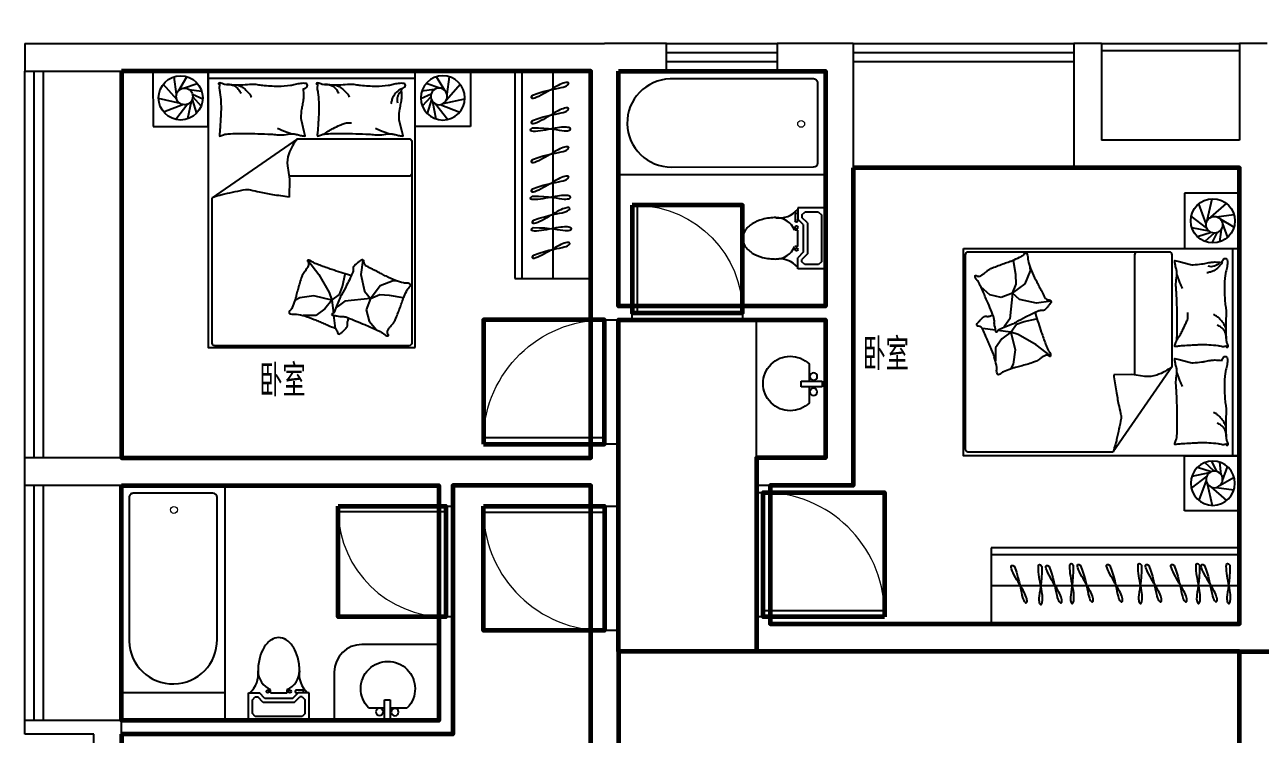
# Model space of a CAD drawing. Extents: x -355331 to -318731, y -592200 to -560200.
# Drawn here: x -355331 to -346381, y -574200 to -569064 of the extents above; entities that cross this region are included whole.
import ezdxf

# ---------------------------------------------------------------- set-up
doc = ezdxf.new("R2010")
doc.units = 0
doc.header["$LTSCALE"] = 1000
doc.header["$MEASUREMENT"] = 0
doc.layers.get('0').update_dxf_attribs({"linetype": 'CONTINUOUS'})
for name, color, linetype in [('BATH', 6, 'CONTINUOUS'), ('JIAJU', 252, 'CONTINUOUS'), ('WALL', 2, 'CONTINUOUS'), ('WINDOW', 3, 'CONTINUOUS'), ('文字', 7, 'CONTINUOUS')]:
    doc.layers.add(name, color=color, linetype=linetype)
for name, color, linetype, lineweight in [('GT_卧室', 1, 'CONTINUOUS', 60), ('GT_卫生间', 5, 'CONTINUOUS', 60), ('GT_客厅', 2, 'CONTINUOUS', 60), ('GT_过道', 30, 'CONTINUOUS', 60), ('GT_门', 245, 'CONTINUOUS', 60), ('GT_餐厅', 3, 'CONTINUOUS', 60)]:
    doc.layers.add(name, color=color, linetype=linetype, lineweight=lineweight)
doc.styles.add('_TCH_WINDOW', font='SIMPLEX', dxfattribs={"height": 3.5, "bigfont": 'GBCBIG'})
doc.styles.add('DIM_FONT', font='ROMAND.shx', dxfattribs={"width": 0.7})
doc.styles.add('HZ0', font='AcadEref.ttf', dxfattribs={"width": 0.7, "bigfont": 'ST.SHX'})
doc.styles.get("Standard").update_dxf_attribs({"font": 'GBENOR', "bigfont": 'GBCBIG'})

# ---------------------------------------------------------------- blocks, each defined once
blk = doc.blocks.new('_E6OBL')
at = {"color": 0, "linetype": 'ByBlock'}
for p, q in [((0, 506), (230, 506)), ((0, 0), (0, 506)), ((34, 448), (58, 471)), ((34, 58), (34, 448)), ((58, 471), (172, 471)), ((150, 382), (196, 428)), ((172, 471), (196, 448)), ((184, 368), (230, 414)), ((196, 448), (196, 428)), ((230, 506), (230, 414)), ((150, 124), (150, 382)), ((184, 138), (184, 368)), ((230, 322), (256, 322)), ((230, 322), (230, 184)), ((150, 124), (196, 78)), ((184, 138), (230, 92)), ((230, 184), (256, 184)), ((230, 104), (230, 92)), ((253, 46), (253, 104)), ((0, 0), (230, 0)), ((58, 34), (34, 58)), ((58, 34), (172, 34)), ((196, 58), (172, 34)), ((196, 58), (196, 78)), ((230, 0), (230, 92)), ((230, 46), (253, 46))]:
    blk.add_line(p, q, dxfattribs=at)
blk.add_lwpolyline([(414, 80, 0.063415), (524, 95, 0.076468), (609, 131, 0.107136), (672, 192, 0.147373), (690, 253, 0.147373), (672, 314, 0.107136), (609, 375, 0.076468), (524, 411, 0.063415), (414, 425, 0.063415)], format="xyb", dxfattribs=at)
for centre in [(242, 345), (242, 161)]:
    blk.add_circle(centre, 11.5, dxfattribs=at)
for centre, radius, start, end in [((386, 630), 207, 221.089, 277.7989), ((414, 253), 172, 90, 156.4218), ((242, 104), 11.5, 0, 180), ((414, 253), 172, 203.5782, 270), ((386, -124), 207, 82.2011, 138.911)]:
    blk.add_arc(centre, radius, start, end, dxfattribs=at)
at = {"style": 'HZ0', "width": 0.75, "flags": 9}
for tag in ['XSIZE', 'YSIZE']:
    blk.add_attdef(tag, (0, 0), '', height=0.5, dxfattribs=at)
blk = doc.blocks.new('1243')
for p, q in [((0, 91.6), (-123.3, 91.6)), ((40.6, 150), (0, 150)), ((0, 150), (0, 0)), ((40.6, 0), (40.6, 150)), ((156.3, 91.6), (40.6, 91.6)), ((0, 0), (40.6, 0))]:
    blk.add_line(p, q)
for centre in [(-34.3, 61), (77.5, 62.3)]:
    blk.add_circle(centre, 26.7)
blk.add_arc((16.5, 230.2), 196.9, 315.25267, 584.74733)
blk = doc.blocks.new('M_C54TQD')
for p, q in [((0, -52.4), (1500, -52.4)), ((25.8, -508.5), (25.8, -1967.8)), ((853.5, -488.5), (45.8, -488.5)), ((853.5, -488.5), (1471.6, -915.9)), ((45.8, -761.1), (915.3, -761.1)), ((1471.6, -1967.8), (1471.6, -915.9)), ((381, -1368.3), (394.8, -1471.4)), ((777.6, -1368.4), (698.4, -1472.4)), ((160.8, -1514.4), (136.8, -1517.8)), ((255.4, -1552.2), (160.8, -1514.4)), ((394.8, -1471.4), (369, -1593.5)), ((528.4, -1559.3), (508.6, -1470.4)), ((698.4, -1472.4), (623.3, -1602.7)), ((324.3, -1645), (255.4, -1552.2)), ((369, -1593.5), (324.3, -1645)), ((548.2, -1616.6), (528.4, -1559.3)), ((623.3, -1602.7), (605.5, -1658)), ((90.3, -1638.1), (87, -1644.6)), ((188.4, -1621), (90.3, -1638.1)), ((257.2, -1617.5), (188.4, -1621)), ((324.3, -1645), (257.2, -1617.5)), ((324.3, -1645), (510, -1663.9)), ((324.3, -1645), (355.2, -1727.5)), ((510, -1663.9), (559.9, -1700)), ((605.5, -1658), (548.2, -1616.6)), ((559.9, -1700), (572, -1708.6)), ((605.5, -1658), (593.7, -1752.2)), ((605.5, -1658), (734, -1626.4)), ((605.5, -1658), (654.9, -1721.3)), ((734, -1626.4), (836.8, -1640.3)), ((836.8, -1640.3), (872.8, -1660.3)), ((355.2, -1727.5), (334.6, -1810)), ((591.9, -1766.9), (580, -1861.5)), ((654.9, -1721.3), (720.1, -1768.7)), ((720.1, -1768.7), (813, -1768.7)), ((334.6, -1810), (281, -1872.6)), ((45.8, -1987.8), (1451.6, -1987.8))]:
    blk.add_line(p, q)
blk.add_lwpolyline([(0, -2000), (0, 0), (1500, 0), (1500, -2000)], close=True)
for points in [[(101, -126.8, -0.263368), (73, -108, -0.494818), (82.2, -89.3, -0.049225), (99.9, -87.5, -0.036831), (123.5, -89.3, -0.031893), (161.5, -97.4, 0.035782), (195.4, -104.4, 0.032941), (285.1, -110.3, 0.026564), (396.3, -104.4, 0.017905), (433.8, -99, -0.033397), (454, -96.8, -0.03204), (491.1, -97.5, 0.018442), (555.4, -100.5, 0.010837), (620.2, -99.8, 0.014624), (668.1, -96.8, 0.111249), (690.6, -89.5, -0.153708), (707.5, -85.5, -0.076444), (715, -87.2, -0.215512), (716.9, -89.3, -0.585858), (714.3, -92.3, 0.363489), (709.4, -94.9, 0.191716), (709.4, -106.4, -0.129675), (711.3, -123, -0.01735), (708.3, -139.8, 0.019326), (705.7, -154.9, 0.018818), (699, -223.3, 0.021828), (698.1, -282.6, 0.006204), (699.5, -316.4, 0.001963), (705.7, -423.3, 0.028341), (709.9, -459.4, -0.117014), (709.4, -468.3, -0.36606), (708, -469.3, -0.03973), (694.4, -466.5, -0.048309), (680.6, -461, 0.062981), (670, -457.1, 0.04058), (646.6, -453.7, 0.014345), (579.8, -451.4, 0.005484), (454.4, -452.2, 0.007153), (358.2, -455.2, 0.008762), (315.7, -457.9, -0.008153), (270, -460.8, -0.06251), (212.9, -456.4, 0.078669), (167.3, -454.4, 0.047825), (144.9, -459.1, -0.034494), (114.1, -466.5, -0.023571), (88.8, -469.5, -0.510228), (87.8, -468.3), (95.3, -438.3), (116, -355.7, 0.073041), (118, -336.2, 0.023305), (112.2, -275, 0.018299), (108.2, -252.2, -0.01097), (100.8, -214.2, -0.042281), (97.9, -179.9, -0.027201), (100.8, -126.5)], [(810.2, -126.8, -0.263368), (782.3, -108, -0.494818), (791.4, -89.3, -0.049225), (809.1, -87.5, -0.036831), (832.8, -89.3, -0.031893), (870.7, -97.4, 0.035782), (904.6, -104.4, 0.032941), (994.3, -110.3, 0.026564), (1105.5, -104.4, 0.017905), (1143, -99, -0.033397), (1163.3, -96.8, -0.03204), (1200.3, -97.5, 0.018442), (1264.7, -100.5, 0.010837), (1329.4, -99.8, 0.014624), (1377.3, -96.8, 0.111249), (1399.9, -89.5, -0.153708), (1416.8, -85.5, -0.076444), (1424.2, -87.2, -0.215512), (1426.2, -89.3, -0.585858), (1423.5, -92.3, 0.363489), (1418.6, -94.9, 0.191716), (1418.6, -106.4, -0.129675), (1420.5, -123, -0.01735), (1417.5, -139.8, 0.019326), (1414.9, -154.9, 0.018818), (1408.3, -223.3, 0.021828), (1407.4, -282.6, 0.006204), (1408.8, -316.4, 0.001963), (1414.9, -423.3, 0.028341), (1419.2, -459.4, -0.117014), (1418.6, -468.3, -0.36606), (1417.2, -469.3, -0.03973), (1403.6, -466.5, -0.048309), (1389.9, -461, 0.062981), (1379.2, -457.1, 0.04058), (1355.8, -453.7, 0.014345), (1289.1, -451.4, 0.005484), (1163.6, -452.2, 0.007153), (1067.5, -455.2, 0.008762), (1024.9, -457.9, -0.008153), (979.2, -460.8, -0.06251), (922.1, -456.4, 0.078669), (876.5, -454.4, 0.047825), (854.1, -459.1, -0.034494), (823.4, -466.5, -0.023571), (798, -469.5, -0.510228), (797.1, -468.3), (804.6, -438.3), (825.2, -355.7, 0.073041), (827.2, -336.2, 0.023305), (821.5, -275, 0.018299), (817.4, -252.2, -0.01097), (810.1, -214.2, -0.042281), (807.2, -179.9, -0.027201), (810.1, -126.5)], [(99.3, -142.8, -0.05369), (113.5, -155.8, -0.070312), (121.6, -168.1, -0.015448), (125.4, -176.6, -0.013244), (129.1, -186.8, -0.082127), (132.1, -204.9, -0.064164), (129.1, -228.1)], [(100.8, -126.8, -0.077379), (135.6, -152.1, -0.077379), (161.1, -186.8, -0.047525), (171, -211.5, -0.047525), (176.1, -237.5)], [(574.8, -100.6, 0.027842), (551.1, -111.2, 0.048685), (538.5, -119.3, 0.023666), (510.6, -143.6, 0.031223), (491.6, -164.3, 0.046801), (486.5, -172, 0.023191), (478.4, -188.7)], [(656.8, -94.9, 0.088153), (622.3, -98.4, 0.088153), (591.1, -113.7, 0.077547), (569.5, -135.3, 0.077547), (555.4, -162.4)], [(1284.1, -100.6, 0.027842), (1260.3, -111.2, 0.048685), (1247.8, -119.3, 0.023666), (1219.8, -143.6, 0.031223), (1200.8, -164.3, 0.046801), (1195.7, -172, 0.023191), (1187.7, -188.7)], [(1366.1, -94.9, 0.088153), (1331.5, -98.4, 0.088153), (1300.3, -113.7, 0.077547), (1278.7, -135.3, 0.077547), (1264.7, -162.4)], [(191.4, -453.7, 0.009729), (218.7, -444.6, 0.009729), (245.6, -434.6, 0.007971), (267.3, -425.5, 0.007971), (288.8, -415.8)], [(660.6, -455.2, 0.016108), (621.7, -429, 0.024599), (594.9, -413.9, 0.009477), (545.8, -390.6, 0.015937), (516, -378.3, 0.072521), (499.6, -374.7, 0.033339), (463.4, -374.5)], [(900.6, -453.7, 0.009729), (927.9, -444.6, 0.009729), (954.8, -434.6, 0.007971), (976.6, -425.5, 0.007971), (998, -415.8)], [(853.5, -488.5, -0.085272), (916.8, -598.6, -0.124044), (926, -686.2), (912.4, -781.6), (914.1, -911.7)], [(914.1, -911.7, 0.007867), (1031.7, -893.9, 0.009508), (1128.5, -875.9, 0.006616), (1193.5, -861.5, -0.023828), (1211.7, -858.2, -0.080713), (1230.3, -858.7, -0.009591), (1382.9, -890.6, -0.013133), (1416.4, -899.2, -0.007859), (1471.6, -915.9)], [(464, -1480.4, 0.025626), (475.6, -1477.6, 0.0108), (604.9, -1436, 0.00456), (692.4, -1404.8, 0.01125), (727.5, -1391, 0.069394), (746.3, -1379.9, -0.079756), (762.9, -1370.5, -0.106399), (777.6, -1368.4, -0.328642), (781.6, -1371.8, -0.299547), (779.2, -1378.3, 0.189917), (773.7, -1387.1, 0.033518), (772.5, -1397.4, 0.075627), (773, -1402, 0.053489), (776, -1409.8, 0.017838), (788.1, -1431.8, 0.038394), (805.3, -1456.1, -0.059529), (815.7, -1472.2, -0.035943), (826.3, -1498.4, -0.011245), (851.9, -1584.7, -0.006203), (862.2, -1624.3, 0.010783), (868.3, -1647, 0.019485), (872.8, -1660.3, 0.005062), (892.4, -1710.5, 0.101392), (909.1, -1735.8, -0.223768), (914, -1749.2, -0.25558), (910.9, -1753.8, -0.081563), (895.2, -1758.9, -0.071805), (878.1, -1759, 0.069985), (860.5, -1759.1, 0.03546), (801, -1772.1, 0.029432), (732, -1796.8, 0.001554), (698.6, -1811.2, -0.00152), (664.5, -1825.8, -0.004735), (629.3, -1840.5, 0.00382), (585.5, -1858.6, 0.296001), (563.6, -1890.9, -0.649774), (542.2, -1899.9, -0.02319), (537.7, -1895.3, 0.0288), (534, -1891.6, 0.005727), (527.4, -1885.8, -0.004358), (518.8, -1878.2, -0.027528), (501.8, -1861.4, -0.046214), (493.2, -1849.9, -0.194121), (490.4, -1833.2, 0.133719), (489.3, -1809.2, 0.005779), (481.8, -1787.2, 0.008882)]]:
    blk.add_lwpolyline(points, format="xyb")
blk.add_lwpolyline([(58.1, -1583.2, 0.101392), (39.5, -1559.2, -0.223768), (33.6, -1546.2, -0.25558), (36.4, -1541.4, -0.081563), (51.6, -1535.1, -0.071805), (68.7, -1533.7, 0.069985), (86.2, -1532.2, 0.03546), (144.5, -1514.8, 0.029432), (211.5, -1484.8, 0.001554), (243.6, -1467.9, -0.00152), (276.5, -1450.7, -0.004735), (310.5, -1433.4, 0.00382), (352.7, -1412, 0.296001), (372.1, -1378.1, -0.649774), (392.8, -1367.5, -0.02319), (397.6, -1371.7, 0.0288), (401.6, -1375.1, 0.005727), (408.6, -1380.4, -0.004358), (417.8, -1387.3, -0.027528), (436, -1402.8, -0.046214), (445.5, -1413.5, -0.194121), (449.5, -1430, 0.133719), (452.5, -1453.8, 0.011505), (471.2, -1496.2, 0.008882), (497.5, -1550, 0.012426), (534.6, -1618.4, -0.033612), (547.3, -1644.2), (570.3, -1700.5), (588.1, -1744, 0.224341), (602.6, -1757.3, -0.722772), (602.8, -1766.1, -0.103513), (599, -1766.6, 0.053465), (591.8, -1766.9, 0.030109), (568.7, -1771.5, -0.031436), (546.6, -1775.9, -0.05324), (531.5, -1776.4, 0.05518), (516.9, -1776.8, 0.056271), (491.6, -1783.4, 0.0108), (365.9, -1834.8, 0.00456), (281, -1872.6, 0.01125), (247.1, -1889, 0.069394), (229.2, -1901.6, -0.079756), (213.3, -1912.2, -0.106399), (198.9, -1915.4, -0.328642), (194.6, -1912.4, -0.299547), (196.5, -1905.7, 0.189917), (201.3, -1896.5, 0.033518), (201.7, -1886.2, 0.075627), (200.8, -1881.6, 0.053489), (197.3, -1874, 0.017838), (183.5, -1853, 0.038394), (164.5, -1830.2, -0.059529), (152.9, -1814.9, -0.035943), (140.3, -1789.6, -0.011245), (108.1, -1705.4, -0.006203), (94.9, -1666.8, 0.010783), (87, -1644.6, 0.019485), (81.6, -1631.7, 0.005062)], format="xyb", close=True)
for centre, start, end in [((45.8, -508.5), 90, 180), ((45.8, -741.1), 180, 270), ((45.8, -1967.8), 180, 270), ((1451.6, -1967.8), 270, 0)]:
    blk.add_arc(centre, 20, start, end)
at = {"style": 'DIM_FONT', "width": 0.8, "flags": 9}
for tag in ['YSIZE', 'XSIZE']:
    blk.add_attdef(tag, (0, 0), '', height=0.5, dxfattribs=at)
blk = doc.blocks.new('M_C5')
for p, q in [((-70.8, 21.3), (-105.6, 120.2)), ((-60.2, 62.7), (-49.6, 152.1)), ((-28.1, 85.6), (7.4, 159.8)), ((-9, 88), (58.7, 149.2)), ((12.2, 83.3), (111.9, 114.4)), ((-54, -14.1), (-153.6, 45)), ((25.5, 75.4), (152, 50)), ((42.3, 52.6), (156.1, -35.1)), ((48.3, 20.6), (102.1, -123.2)), ((-26.4, -30), (-153, -46.9)), ((14.5, -26.2), (-99.1, -125.6)), ((40.5, -2.3), (5.1, -160))]:
    blk.add_line(p, q)
for centre, radius in [((0, 0), 160), ((-11.2, 28), 60)]:
    blk.add_circle(centre, radius)
at = {"width": 0.8, "flags": 9}
for tag in ['XSIZE', 'YSIZE']:
    blk.add_attdef(tag, (0, 0), '', height=0.5, dxfattribs=at)
blk = doc.blocks.new('ccui')
for points in [[(-565.6, 1078.2), (-506.5, 682.6), (-110.9, 741.8), (-170, 1137.4)], [(-225.6, -1196.5), (-284.7, -800.9), (110.9, -741.8), (170, -1137.4)]]:
    blk.add_lwpolyline(points, close=True)
at = {"rotation": 188.5031322324077}
blk.add_blockref('M_C5', (-332.1, 910.6), dxfattribs=at)
at = {"extrusion": (1e-16, 0, -1), "zscale": -1}
for name, p, rotation in [('M_C54TQD', (-110.9, -741.8), 81.49686775637126), ('M_C5', (51.3, -967.9), 351.4968677675923)]:
    blk.add_blockref(name, p, dxfattribs=dict(at, rotation=rotation))
blk = doc.blocks.new('$TCHSYS$DOOR2D')
for p, q in [((0.45, 0.975), (0.5, 0.975)), ((0.45, 0), (0.45, 0.975)), ((0.5, 0), (0.5, 0.975)), ((0.5, 0), (0.45, 0))]:
    blk.add_line(p, q)
at = {"lineweight": 13}
blk.add_arc((0.475, 0), 0.975, 91.46928, 180, dxfattribs=at)
blk = doc.blocks.new('$TCHSYS$WIN2D')
for p, q in [((-0.5, 0.5), (0.5, 0.5)), ((0.5, 0.167), (-0.5, 0.167)), ((0.5, -0.167), (-0.5, -0.167)), ((-0.5, -0.5), (0.5, -0.5))]:
    blk.add_line(p, q)
blk = doc.blocks.new('$plan$00001638')
for p, q in [((1414.5, 318.5), (375, 318.6)), ((1444.2, -288.5), (1444.5, 288.5)), ((386.7, -318.6), (1414.2, -318.5))]:
    blk.add_line(p, q)
blk.add_lwpolyline([(0, 375), (1500, 375), (1500, -375), (0, -375)], close=True)
at = {"lineweight": 13}
blk.add_circle((1324.3, -6.3), 25, dxfattribs=at)
for centre, radius, start, end in [((382.8, 0), 318.7, 91.39817, 270.69988), ((1414.5, 288.5), 30, 359.97135, 449.99558), ((1414.2, -288.5), 30, 270.00569, 359.97135)]:
    blk.add_arc(centre, radius, start, end)

msp = doc.modelspace()

# ---------------------------------------------------------------- linework, layer by layer
at = {"layer": 'BATH'}
for p, q in [((-350031, -572200.3), (-350031, -571200.3)), ((-352331, -573550.3, 0), (-352888.5, -573550.3, 0)), ((-353088.5, -573750.3, 0), (-353088.5, -574100.3, 0)), ((-353881, -573900.3, 0), (-353881, -574100.3, 0))]:
    msp.add_line(p, q, dxfattribs=at)
msp.add_arc((-352888.5, -573750.3, 0), 200, 90, 180, dxfattribs=at)
at = {"layer": 'GT_卧室'}
for points in [[(-354631, -569400.3), (-354631, -572200.3), (-351231, -572200.3), (-351231, -569400.3), (-354631, -569400.3)], [(-349331, -570100.3), (-349331, -572400.3), (-349931, -572400.3), (-349931, -573400.3), (-346531, -573400.3), (-346531, -570100.3), (-349331, -570100.3)], [(-354631, -574200.3), (-354631, -577800.3), (-351231, -577800.3), (-351231, -573450.3), (-351231, -572400.3), (-352231, -572400.3), (-352231, -574200.3), (-354631, -574200.3)]]:
    msp.add_lwpolyline(points, dxfattribs=at)
at = {"layer": 'GT_卫生间'}
for points in [[(-351031, -569400.3), (-349531, -569400.3), (-349531, -571100.3), (-351031, -571100.3), (-351031, -569400.3)], [(-354631, -572400.3), (-352331, -572400.3), (-352331, -574100.3), (-354631, -574100.3), (-354631, -572400.3)]]:
    msp.add_lwpolyline(points, dxfattribs=at)
at = {"layer": 'GT_客厅'}
msp.add_lwpolyline([(-346531, -573600.3), (-351031, -573600.3), (-351031, -577853.1), (-346531, -577853.1), (-346531, -573600.3)], dxfattribs=at)
at = {"layer": 'GT_过道'}
msp.add_lwpolyline([(-351031, -573600.3), (-351031, -571200.3), (-349531, -571200.3), (-349531, -572200.3), (-350031, -572200.3), (-350031, -573600.3), (-351031, -573600.3)], dxfattribs=at)
at = {"layer": 'GT_门'}
for points in [[(-350931, -570370.3), (-350931, -571150.3), (-350131, -571150.3), (-350131, -570370.3), (-350931, -570370.3)], [(-352008.5, -572100.3), (-351131, -572100.3), (-351131, -571200.3), (-352008.5, -571200.3), (-352008.5, -572100.3)], [(-349103.5, -573350.3), (-349981, -573350.3), (-349981, -572450.3), (-349103.5, -572450.3), (-349103.5, -573350.3)], [(-353061, -572550.3), (-352281, -572550.3), (-352281, -573350.3), (-353061, -573350.3), (-353061, -572550.3)], [(-352008.5, -572550.3), (-351131, -572550.3), (-351131, -573450.3), (-352008.5, -573450.3), (-352008.5, -572550.3)]]:
    msp.add_lwpolyline(points, dxfattribs=at)
at = {"layer": 'GT_餐厅'}
msp.add_lwpolyline([(-343531, -577200.3), (-346531, -577200.3), (-346531, -573600.3), (-343531, -573600.3), (-343531, -577200.3)], dxfattribs=at)
at = {"layer": 'JIAJU'}
for p, q in [((-351781, -569400.3), (-351781, -570900.3)), ((-351731, -569400.3), (-351731, -570900.3)), ((-351506, -569400.3), (-351506, -570900.3)), ((-351781, -570900.3), (-351231, -570900.3)), ((-346531, -572850.3), (-348331, -572850.3)), ((-348331, -572850.3), (-348331, -573400.3)), ((-346531, -572900.3), (-348331, -572900.3)), ((-346531, -573125.3), (-348331, -573125.3))]:
    msp.add_line(p, q, dxfattribs=at)
for points in [[(-351652.7, -569573.8), (-351611.4, -569559.4), (-351574.4, -569548), (-351541.3, -569539.2), (-351512.1, -569532.3), (-351486.5, -569527), (-351464.4, -569522.6), (-351445.5, -569518.8), (-351429.7, -569514.9), (-351416.8, -569510.6), (-351406.6, -569506.1), (-351399, -569501.4), (-351393.8, -569496.8), (-351390.9, -569492.4), (-351390, -569488.6), (-351391.2, -569485.5), (-351394.2, -569483.2), (-351398.8, -569482), (-351404.9, -569481.8), (-351412.5, -569482.8), (-351421.4, -569484.8), (-351431.5, -569487.9), (-351442.6, -569492.1), (-351454.7, -569497.3), (-351467.6, -569503.6), (-351481.3, -569510.9), (-351495.6, -569519.1), (-351510.4, -569527.9), (-351525.7, -569537.1), (-351541.4, -569546.6), (-351557.4, -569556.1), (-351573.7, -569565.4), (-351590.1, -569574.2), (-351606.4, -569582.4), (-351622, -569589.5), (-351635.9, -569594.7), (-351647.5, -569597.6), (-351655.8, -569597.5), (-351659.9, -569593.9), (-351659.2, -569586.2), (-351652.7, -569573.8)], [(-351652.7, -569757.6), (-351611.4, -569743.2), (-351574.4, -569731.8), (-351541.3, -569723), (-351512.1, -569716.1), (-351486.5, -569710.8), (-351464.4, -569706.4), (-351445.5, -569702.6), (-351429.7, -569698.7), (-351416.8, -569694.4), (-351406.6, -569689.9), (-351399, -569685.2), (-351393.8, -569680.6), (-351390.9, -569676.2), (-351390, -569672.4), (-351391.2, -569669.3), (-351394.2, -569667), (-351398.8, -569665.8), (-351404.9, -569665.7), (-351412.5, -569666.6), (-351421.4, -569668.6), (-351431.5, -569671.7), (-351442.6, -569675.9), (-351454.7, -569681.1), (-351467.6, -569687.4), (-351481.3, -569694.7), (-351495.6, -569702.9), (-351510.4, -569711.7), (-351525.7, -569720.9), (-351541.4, -569730.4), (-351557.4, -569739.9), (-351573.7, -569749.2), (-351590.1, -569758), (-351606.4, -569766.2), (-351622, -569773.3), (-351635.9, -569778.5), (-351647.5, -569781.4), (-351655.8, -569781.3), (-351659.9, -569777.7), (-351659.2, -569770), (-351652.7, -569757.6)], [(-351654.1, -569810.6), (-351610.4, -569811.2), (-351571.7, -569813.2), (-351537.6, -569816.1), (-351507.8, -569819.7), (-351481.9, -569823.4), (-351459.6, -569826.9), (-351440.6, -569829.8), (-351424.4, -569831.5), (-351410.8, -569832), (-351399.7, -569831.1), (-351390.9, -569829.3), (-351384.5, -569826.8), (-351380.2, -569823.7), (-351378.2, -569820.4), (-351378.2, -569817), (-351380.2, -569813.9), (-351384.1, -569811.2), (-351389.8, -569808.9), (-351397.3, -569807.2), (-351406.3, -569806.1), (-351416.9, -569805.6), (-351428.8, -569805.7), (-351441.9, -569806.5), (-351456.2, -569808), (-351471.5, -569810.2), (-351487.7, -569812.9), (-351504.7, -569816.1), (-351522.2, -569819.6), (-351540.2, -569823.1), (-351558.5, -569826.5), (-351577, -569829.7), (-351595.4, -569832.4), (-351613.6, -569834.6), (-351630.6, -569835.8), (-351645.5, -569836), (-351657.3, -569834.7), (-351665.1, -569831.8), (-351667.8, -569827), (-351664.5, -569820), (-351654.1, -569810.6)], [(-351652.7, -570039.4), (-351611.4, -570025), (-351574.4, -570013.7), (-351541.3, -570004.8), (-351512.1, -569998), (-351486.5, -569992.6), (-351464.4, -569988.3), (-351445.5, -569984.4), (-351429.7, -569980.6), (-351416.8, -569976.3), (-351406.6, -569971.7), (-351399, -569967), (-351393.8, -569962.4), (-351390.9, -569958.1), (-351390, -569954.3), (-351391.2, -569951.1), (-351394.2, -569948.8), (-351398.8, -569947.6), (-351404.9, -569947.5), (-351412.5, -569948.5), (-351421.4, -569950.5), (-351431.5, -569953.6), (-351442.6, -569957.7), (-351454.7, -569963), (-351467.6, -569969.3), (-351481.3, -569976.6), (-351495.6, -569984.7), (-351510.4, -569993.5), (-351525.7, -570002.8), (-351541.4, -570012.2), (-351557.4, -570021.7), (-351573.7, -570031), (-351590.1, -570039.9), (-351606.4, -570048.1), (-351622, -570055.1), (-351635.9, -570060.4), (-351647.5, -570063.2), (-351655.8, -570063.2), (-351659.9, -570059.6), (-351659.2, -570051.8), (-351652.7, -570039.4)], [(-351652.7, -570251.7), (-351611.4, -570237.3), (-351574.4, -570226), (-351541.3, -570217.1), (-351512.1, -570210.3), (-351486.5, -570204.9), (-351464.4, -570200.6), (-351445.5, -570196.7), (-351429.7, -570192.9), (-351416.8, -570188.6), (-351406.6, -570184), (-351399, -570179.3), (-351393.8, -570174.7), (-351390.9, -570170.4), (-351390, -570166.6), (-351391.2, -570163.4), (-351394.2, -570161.1), (-351398.8, -570159.9), (-351404.9, -570159.8), (-351412.5, -570160.8), (-351421.4, -570162.8), (-351431.5, -570165.9), (-351442.6, -570170), (-351454.7, -570175.3), (-351467.6, -570181.6), (-351481.3, -570188.9), (-351495.6, -570197.1), (-351510.4, -570205.9), (-351525.7, -570215.1), (-351541.4, -570224.5), (-351557.4, -570234), (-351573.7, -570243.3), (-351590.1, -570252.2), (-351606.4, -570260.4), (-351622, -570267.4), (-351635.9, -570272.7), (-351647.5, -570275.5), (-351655.8, -570275.5), (-351659.9, -570271.9), (-351659.2, -570264.2), (-351652.7, -570251.7)], [(-351654.1, -570304.7), (-351610.4, -570305.3), (-351571.7, -570307.3), (-351537.6, -570310.3), (-351507.8, -570313.9), (-351481.9, -570317.6), (-351459.6, -570321.1), (-351440.6, -570323.9), (-351424.4, -570325.7), (-351410.8, -570326.1), (-351399.7, -570325.3), (-351390.9, -570323.5), (-351384.5, -570320.9), (-351380.2, -570317.9), (-351378.2, -570314.5), (-351378.2, -570311.2), (-351380.2, -570308), (-351384.1, -570305.3), (-351389.8, -570303.1), (-351397.3, -570301.4), (-351406.3, -570300.3), (-351416.9, -570299.7), (-351428.8, -570299.8), (-351441.9, -570300.6), (-351456.2, -570302.1), (-351471.5, -570304.3), (-351487.7, -570307.1), (-351504.7, -570310.3), (-351522.2, -570313.7), (-351540.2, -570317.3), (-351558.5, -570320.7), (-351577, -570323.9), (-351595.4, -570326.6), (-351613.6, -570328.7), (-351630.6, -570330), (-351645.5, -570330.1), (-351657.3, -570328.9), (-351665.1, -570326), (-351667.8, -570321.2), (-351664.5, -570314.2), (-351654.1, -570304.7)], [(-351645.2, -570479.6), (-351603.9, -570465.2), (-351566.9, -570453.8), (-351533.8, -570445), (-351504.6, -570438.1), (-351479, -570432.8), (-351456.9, -570428.4), (-351438, -570424.6), (-351422.2, -570420.7), (-351409.3, -570416.5), (-351399.1, -570411.9), (-351391.5, -570407.2), (-351386.3, -570402.6), (-351383.4, -570398.3), (-351382.5, -570394.4), (-351383.7, -570391.3), (-351386.7, -570389), (-351391.3, -570387.8), (-351397.4, -570387.7), (-351405, -570388.6), (-351413.9, -570390.7), (-351424, -570393.7), (-351435.1, -570397.9), (-351447.2, -570403.1), (-351460.1, -570409.4), (-351473.8, -570416.8), (-351488.1, -570424.9), (-351502.9, -570433.7), (-351518.2, -570443), (-351533.9, -570452.4), (-351549.9, -570461.9), (-351566.2, -570471.2), (-351582.6, -570480.1), (-351598.9, -570488.3), (-351614.5, -570495.3), (-351628.4, -570500.5), (-351640, -570503.4), (-351648.3, -570503.3), (-351652.4, -570499.7), (-351651.7, -570492), (-351645.2, -570479.6)], [(-351646.6, -570532.6), (-351602.9, -570533.2), (-351564.2, -570535.2), (-351530.1, -570538.2), (-351500.3, -570541.7), (-351474.4, -570545.5), (-351452.1, -570548.9), (-351433.1, -570551.8), (-351416.9, -570553.6), (-351403.3, -570554), (-351392.2, -570553.2), (-351383.4, -570551.3), (-351377, -570548.8), (-351372.7, -570545.7), (-351370.7, -570542.4), (-351370.7, -570539), (-351372.7, -570535.9), (-351376.6, -570533.2), (-351382.3, -570531), (-351389.8, -570529.3), (-351398.8, -570528.1), (-351409.4, -570527.6), (-351421.3, -570527.7), (-351434.4, -570528.5), (-351448.7, -570530), (-351464, -570532.2), (-351480.2, -570535), (-351497.2, -570538.2), (-351514.7, -570541.6), (-351532.7, -570545.1), (-351551, -570548.5), (-351569.5, -570551.7), (-351587.9, -570554.5), (-351606.1, -570556.6), (-351623.1, -570557.9), (-351638, -570558), (-351649.8, -570556.8), (-351657.6, -570553.9), (-351660.3, -570549.1), (-351657, -570542.1), (-351646.6, -570532.6)], [(-351645.2, -570731.6), (-351603.9, -570717.2), (-351566.9, -570705.8), (-351533.8, -570696.9), (-351504.6, -570690.1), (-351479, -570684.7), (-351456.9, -570680.4), (-351438, -570676.5), (-351422.2, -570672.7), (-351409.3, -570668.4), (-351399.1, -570663.8), (-351391.5, -570659.2), (-351386.3, -570654.5), (-351383.4, -570650.2), (-351382.5, -570646.4), (-351383.7, -570643.2), (-351386.7, -570641), (-351391.3, -570639.8), (-351397.4, -570639.6), (-351405, -570640.6), (-351413.9, -570642.6), (-351424, -570645.7), (-351435.1, -570649.9), (-351447.2, -570655.1), (-351460.1, -570661.4), (-351473.8, -570668.7), (-351488.1, -570676.9), (-351502.9, -570685.7), (-351518.2, -570694.9), (-351533.9, -570704.4), (-351549.9, -570713.8), (-351566.2, -570723.1), (-351582.6, -570732), (-351598.9, -570740.2), (-351614.5, -570747.2), (-351628.4, -570752.5), (-351640, -570755.4), (-351648.3, -570755.3), (-351652.4, -570751.7), (-351651.7, -570744), (-351645.2, -570731.6)], [(-348162.2, -572986.1), (-348147.8, -573027.4), (-348136.4, -573064.4), (-348127.6, -573097.5), (-348120.7, -573126.7), (-348115.4, -573152.3), (-348111, -573174.4), (-348107.2, -573193.3), (-348103.3, -573209.1), (-348099, -573222), (-348094.5, -573232.2), (-348089.8, -573239.8), (-348085.2, -573245), (-348080.8, -573248), (-348077, -573248.8), (-348073.9, -573247.6), (-348071.6, -573244.7), (-348070.4, -573240), (-348070.3, -573233.9), (-348071.2, -573226.3), (-348073.2, -573217.4), (-348076.3, -573207.3), (-348080.5, -573196.2), (-348085.7, -573184.1), (-348092, -573171.2), (-348099.3, -573157.5), (-348107.5, -573143.3), (-348116.3, -573128.4), (-348125.5, -573113.1), (-348135, -573097.4), (-348144.5, -573081.4), (-348153.8, -573065.1), (-348162.6, -573048.7), (-348170.9, -573032.4), (-348177.9, -573016.8), (-348183.1, -573002.9), (-348186, -572991.3), (-348185.9, -572983.1), (-348182.3, -572978.9), (-348174.6, -572979.6), (-348162.2, -572986.1)], [(-347963.2, -572984.7), (-347963.8, -573028.4), (-347965.8, -573067.1), (-347968.8, -573101.2), (-347972.4, -573131), (-347976.1, -573156.9), (-347979.6, -573179.2), (-347982.4, -573198.2), (-347984.2, -573214.4), (-347984.6, -573228), (-347983.8, -573239.1), (-347982, -573247.9), (-347979.4, -573254.4), (-347976.4, -573258.6), (-347973, -573260.7), (-347969.7, -573260.7), (-347966.5, -573258.6), (-347963.8, -573254.7), (-347961.6, -573249), (-347959.9, -573241.5), (-347958.8, -573232.5), (-347958.2, -573222), (-347958.3, -573210.1), (-347959.1, -573196.9), (-347960.6, -573182.6), (-347962.8, -573167.3), (-347965.6, -573151.1), (-347968.8, -573134.1), (-347972.2, -573116.6), (-347975.7, -573098.6), (-347979.2, -573080.3), (-347982.3, -573061.9), (-347985.1, -573043.4), (-347987.2, -573025.3), (-347988.5, -573008.2), (-347988.6, -572993.3), (-347987.4, -572981.5), (-347984.5, -572973.7), (-347979.7, -572971), (-347972.7, -572974.4), (-347963.2, -572984.7)], [(-347910.2, -572986.1), (-347895.8, -573027.4), (-347884.5, -573064.4), (-347875.6, -573097.5), (-347868.8, -573126.7), (-347863.4, -573152.3), (-347859.1, -573174.4), (-347855.2, -573193.3), (-347851.4, -573209.1), (-347847.1, -573222), (-347842.5, -573232.2), (-347837.8, -573239.8), (-347833.2, -573245), (-347828.9, -573248), (-347825.1, -573248.8), (-347821.9, -573247.6), (-347819.6, -573244.7), (-347818.4, -573240), (-347818.3, -573233.9), (-347819.3, -573226.3), (-347821.3, -573217.4), (-347824.4, -573207.3), (-347828.5, -573196.2), (-347833.8, -573184.1), (-347840.1, -573171.2), (-347847.4, -573157.5), (-347855.5, -573143.3), (-347864.3, -573128.4), (-347873.6, -573113.1), (-347883, -573097.4), (-347892.5, -573081.4), (-347901.8, -573065.1), (-347910.7, -573048.7), (-347918.9, -573032.4), (-347925.9, -573016.8), (-347931.2, -573002.9), (-347934, -572991.3), (-347934, -572983.1), (-347930.4, -572978.9), (-347922.6, -572979.6), (-347910.2, -572986.1)], [(-347735.4, -572977.2), (-347736, -573020.9), (-347737.9, -573059.6), (-347740.9, -573093.7), (-347744.5, -573123.5), (-347748.2, -573149.4), (-347751.7, -573171.7), (-347754.5, -573190.7), (-347756.3, -573206.9), (-347756.7, -573220.5), (-347755.9, -573231.6), (-347754.1, -573240.4), (-347751.6, -573246.9), (-347748.5, -573251.1), (-347745.2, -573253.2), (-347741.8, -573253.2), (-347738.7, -573251.1), (-347735.9, -573247.2), (-347733.7, -573241.5), (-347732, -573234), (-347730.9, -573225), (-347730.4, -573214.5), (-347730.5, -573202.6), (-347731.2, -573189.4), (-347732.7, -573175.1), (-347734.9, -573159.8), (-347737.7, -573143.6), (-347740.9, -573126.6), (-347744.4, -573109.1), (-347747.9, -573091.1), (-347751.3, -573072.8), (-347754.5, -573054.4), (-347757.2, -573035.9), (-347759.3, -573017.8), (-347760.6, -573000.7), (-347760.8, -572985.8), (-347759.5, -572974), (-347756.6, -572966.2), (-347751.8, -572963.5), (-347744.8, -572966.9), (-347735.4, -572977.2)], [(-347682.4, -572978.6), (-347668, -573019.9), (-347656.6, -573056.9), (-347647.7, -573090), (-347640.9, -573119.2), (-347635.5, -573144.8), (-347631.2, -573166.9), (-347627.4, -573185.8), (-347623.5, -573201.6), (-347619.2, -573214.5), (-347614.6, -573224.7), (-347610, -573232.3), (-347605.3, -573237.5), (-347601, -573240.5), (-347597.2, -573241.3), (-347594, -573240.1), (-347591.8, -573237.2), (-347590.6, -573232.5), (-347590.4, -573226.4), (-347591.4, -573218.8), (-347593.4, -573209.9), (-347596.5, -573199.8), (-347600.7, -573188.7), (-347605.9, -573176.6), (-347612.2, -573163.7), (-347619.5, -573150), (-347627.7, -573135.8), (-347636.5, -573120.9), (-347645.7, -573105.6), (-347655.2, -573089.9), (-347664.7, -573073.9), (-347673.9, -573057.6), (-347682.8, -573041.2), (-347691, -573024.9), (-347698.1, -573009.3), (-347703.3, -572995.4), (-347706.2, -572983.8), (-347706.1, -572975.6), (-347702.5, -572971.4), (-347694.8, -572972.1), (-347682.4, -572978.6)], [(-347470.1, -572978.6), (-347455.7, -573019.9), (-347444.3, -573056.9), (-347435.4, -573090), (-347428.6, -573119.2), (-347423.2, -573144.8), (-347418.9, -573166.9), (-347415, -573185.8), (-347411.2, -573201.6), (-347406.9, -573214.5), (-347402.3, -573224.7), (-347397.7, -573232.3), (-347393, -573237.5), (-347388.7, -573240.5), (-347384.9, -573241.3), (-347381.7, -573240.1), (-347379.5, -573237.2), (-347378.3, -573232.5), (-347378.1, -573226.4), (-347379.1, -573218.8), (-347381.1, -573209.9), (-347384.2, -573199.8), (-347388.4, -573188.7), (-347393.6, -573176.6), (-347399.9, -573163.7), (-347407.2, -573150), (-347415.4, -573135.8), (-347424.2, -573120.9), (-347433.4, -573105.6), (-347442.9, -573089.9), (-347452.3, -573073.9), (-347461.6, -573057.6), (-347470.5, -573041.2), (-347478.7, -573024.9), (-347485.7, -573009.3), (-347491, -572995.4), (-347493.9, -572983.8), (-347493.8, -572975.6), (-347490.2, -572971.4), (-347482.5, -572972.1), (-347470.1, -572978.6)], [(-347241.2, -572977.2), (-347241.8, -573020.9), (-347243.8, -573059.6), (-347246.8, -573093.7), (-347250.3, -573123.5), (-347254.1, -573149.4), (-347257.6, -573171.7), (-347260.4, -573190.7), (-347262.2, -573206.9), (-347262.6, -573220.5), (-347261.8, -573231.6), (-347260, -573240.4), (-347257.4, -573246.9), (-347254.3, -573251.1), (-347251, -573253.2), (-347247.7, -573253.2), (-347244.5, -573251.1), (-347241.8, -573247.2), (-347239.6, -573241.5), (-347237.9, -573234), (-347236.7, -573225), (-347236.2, -573214.5), (-347236.3, -573202.6), (-347237.1, -573189.4), (-347238.6, -573175.1), (-347240.8, -573159.8), (-347243.6, -573143.6), (-347246.8, -573126.6), (-347250.2, -573109.1), (-347253.7, -573091.1), (-347257.2, -573072.8), (-347260.3, -573054.4), (-347263.1, -573035.9), (-347265.2, -573017.8), (-347266.5, -573000.7), (-347266.6, -572985.8), (-347265.4, -572974), (-347262.5, -572966.2), (-347257.7, -572963.5), (-347250.7, -572966.9), (-347241.2, -572977.2)], [(-347188.2, -572978.6), (-347173.8, -573019.9), (-347162.4, -573056.9), (-347153.6, -573090), (-347146.7, -573119.2), (-347141.4, -573144.8), (-347137, -573166.9), (-347133.2, -573185.8), (-347129.3, -573201.6), (-347125.1, -573214.5), (-347120.5, -573224.7), (-347115.8, -573232.3), (-347111.2, -573237.5), (-347106.9, -573240.5), (-347103, -573241.3), (-347099.9, -573240.1), (-347097.6, -573237.2), (-347096.4, -573232.5), (-347096.3, -573226.4), (-347097.2, -573218.8), (-347099.3, -573209.9), (-347102.4, -573199.8), (-347106.5, -573188.7), (-347111.8, -573176.6), (-347118, -573163.7), (-347125.4, -573150), (-347133.5, -573135.8), (-347142.3, -573120.9), (-347151.6, -573105.6), (-347161, -573089.9), (-347170.5, -573073.9), (-347179.8, -573057.6), (-347188.7, -573041.2), (-347196.9, -573024.9), (-347203.9, -573009.3), (-347209.1, -572995.4), (-347212, -572983.8), (-347211.9, -572975.6), (-347208.3, -572971.4), (-347200.6, -572972.1), (-347188.2, -572978.6)], [(-347004.4, -572978.6), (-346990, -573019.9), (-346978.6, -573056.9), (-346969.8, -573090), (-346962.9, -573119.2), (-346957.6, -573144.8), (-346953.2, -573166.9), (-346949.4, -573185.8), (-346945.5, -573201.6), (-346941.3, -573214.5), (-346936.7, -573224.7), (-346932, -573232.3), (-346927.4, -573237.5), (-346923.1, -573240.5), (-346919.2, -573241.3), (-346916.1, -573240.1), (-346913.8, -573237.2), (-346912.6, -573232.5), (-346912.5, -573226.4), (-346913.4, -573218.8), (-346915.5, -573209.9), (-346918.6, -573199.8), (-346922.7, -573188.7), (-346928, -573176.6), (-346934.2, -573163.7), (-346941.6, -573150), (-346949.7, -573135.8), (-346958.5, -573120.9), (-346967.8, -573105.6), (-346977.2, -573089.9), (-346986.7, -573073.9), (-346996, -573057.6), (-347004.9, -573041.2), (-347013.1, -573024.9), (-347020.1, -573009.3), (-347025.3, -572995.4), (-347028.2, -572983.8), (-347028.1, -572975.6), (-347024.5, -572971.4), (-347016.8, -572972.1), (-347004.4, -572978.6)], [(-346820.6, -572977.2), (-346821.2, -573020.9), (-346823.2, -573059.6), (-346826.2, -573093.7), (-346829.8, -573123.5), (-346833.5, -573149.4), (-346837, -573171.7), (-346839.8, -573190.7), (-346841.6, -573206.9), (-346842, -573220.5), (-346841.2, -573231.6), (-346839.4, -573240.4), (-346836.8, -573246.9), (-346833.8, -573251.1), (-346830.5, -573253.2), (-346827.1, -573253.2), (-346824, -573251.1), (-346821.2, -573247.2), (-346819, -573241.5), (-346817.3, -573234), (-346816.2, -573225), (-346815.6, -573214.5), (-346815.7, -573202.6), (-346816.5, -573189.4), (-346818, -573175.1), (-346820.2, -573159.8), (-346823, -573143.6), (-346826.2, -573126.6), (-346829.7, -573109.1), (-346833.2, -573091.1), (-346836.6, -573072.8), (-346839.8, -573054.4), (-346842.5, -573035.9), (-346844.6, -573017.8), (-346845.9, -573000.7), (-346846.1, -572985.8), (-346844.8, -572974), (-346841.9, -572966.2), (-346837.1, -572963.5), (-346830.1, -572966.9), (-346820.6, -572977.2)], [(-346785.3, -572978.6), (-346771, -573019.9), (-346759.6, -573056.9), (-346750.7, -573090), (-346743.9, -573119.2), (-346738.5, -573144.8), (-346734.2, -573166.9), (-346730.3, -573185.8), (-346726.5, -573201.6), (-346722.2, -573214.5), (-346717.6, -573224.7), (-346712.9, -573232.3), (-346708.3, -573237.5), (-346704, -573240.5), (-346700.2, -573241.3), (-346697, -573240.1), (-346694.8, -573237.2), (-346693.5, -573232.5), (-346693.4, -573226.4), (-346694.4, -573218.8), (-346696.4, -573209.9), (-346699.5, -573199.8), (-346703.7, -573188.7), (-346708.9, -573176.6), (-346715.2, -573163.7), (-346722.5, -573150), (-346730.7, -573135.8), (-346739.5, -573120.9), (-346748.7, -573105.6), (-346758.2, -573089.9), (-346767.6, -573073.9), (-346776.9, -573057.6), (-346785.8, -573041.2), (-346794, -573024.9), (-346801, -573009.3), (-346806.3, -572995.4), (-346809.2, -572983.8), (-346809.1, -572975.6), (-346805.5, -572971.4), (-346797.8, -572972.1), (-346785.3, -572978.6)], [(-346601.6, -572977.2), (-346602.2, -573020.9), (-346604.2, -573059.6), (-346607.2, -573093.7), (-346610.7, -573123.5), (-346614.4, -573149.4), (-346617.9, -573171.7), (-346620.8, -573190.7), (-346622.6, -573206.9), (-346623, -573220.5), (-346622.1, -573231.6), (-346620.3, -573240.4), (-346617.8, -573246.9), (-346614.7, -573251.1), (-346611.4, -573253.2), (-346608, -573253.2), (-346604.9, -573251.1), (-346602.2, -573247.2), (-346600, -573241.5), (-346598.3, -573234), (-346597.1, -573225), (-346596.6, -573214.5), (-346596.7, -573202.6), (-346597.5, -573189.4), (-346599, -573175.1), (-346601.2, -573159.8), (-346604, -573143.6), (-346607.2, -573126.6), (-346610.6, -573109.1), (-346614.1, -573091.1), (-346617.5, -573072.8), (-346620.7, -573054.4), (-346623.5, -573035.9), (-346625.6, -573017.8), (-346626.9, -573000.7), (-346627, -572985.8), (-346625.8, -572974), (-346622.9, -572966.2), (-346618, -572963.5), (-346611, -572966.9), (-346601.6, -572977.2)]]:
    msp.add_lwpolyline(points, dxfattribs=at)
at = {"layer": 'WALL'}
for p, q in [((-355331, -569200.3), (-351131, -569200.3)), ((-355331, -569200.3), (-355331, -569400.3)), ((-350681, -569200.3), (-351131, -569200.3)), ((-350681, -569400.3), (-350681, -569200.3)), ((-349331, -569200.3), (-349881, -569200.3)), ((-349881, -569200.3), (-349881, -569400.3)), ((-349331, -569200.3), (-349331, -571200.3)), ((-347731, -569200.3), (-347731, -570100.3)), ((-347531, -569200.3), (-347731, -569200.3)), ((-347531, -569200.3), (-347531, -569900.3)), ((-346531, -569200.3), (-346531, -569900.3)), ((-346331, -569200.3), (-346531, -569200.3)), ((-355331, -569400.3), (-351231, -569400.3)), ((-351231, -569400.3), (-351231, -571200.3)), ((-351031, -569400.3), (-350681, -569400.3)), ((-351031, -569400.3), (-351031, -571100.3)), ((-349881, -569400.3), (-349531, -569400.3)), ((-349531, -569400.3), (-349531, -571100.3)), ((-346531, -569900.3), (-347531, -569900.3)), ((-346531, -570100.3), (-347731, -570100.3)), ((-346531, -570100.3), (-346531, -573400.3)), ((-350931, -571100.3), (-351031, -571100.3)), ((-350931, -571200.3), (-350931, -571100.3)), ((-349531, -571100.3), (-350131, -571100.3)), ((-350131, -571100.3), (-350131, -571200.3)), ((-351231, -571200.3), (-351031, -571200.3)), ((-351031, -571200.3), (-350931, -571200.3)), ((-350131, -571200.3), (-349531, -571200.3)), ((-349531, -571200.3), (-349531, -572200.3)), ((-349331, -571200.3), (-349331, -572400.3)), ((-351031, -572100.3), (-351231, -572100.3)), ((-351231, -572100.3), (-351231, -572200.3)), ((-351031, -572300.3), (-351031, -572100.3)), ((-352331, -572200.3), (-355331, -572200.3)), ((-355331, -572400.3), (-355331, -572200.3)), ((-351231, -572200.3), (-352331, -572200.3)), ((-349531, -572200.3), (-350031, -572200.3)), ((-350031, -572400.3), (-350031, -572200.3)), ((-351031, -572550.3), (-351031, -572300.3)), ((-352331, -572400.3), (-355331, -572400.3)), ((-352331, -572400.3), (-352331, -572550.3)), ((-352231, -572550.3), (-352231, -572400.3)), ((-351231, -572400.3), (-352231, -572400.3)), ((-351231, -572400.3), (-351231, -572550.3)), ((-349331, -572400.3), (-350031, -572400.3)), ((-350031, -572400.3), (-350031, -572450.3)), ((-349931, -572400.3), (-350031, -572400.3)), ((-349931, -572450.3), (-349931, -572400.3)), ((-350031, -572450.3), (-349931, -572450.3)), ((-352331, -572550.3), (-352231, -572550.3)), ((-351231, -572550.3), (-351031, -572550.3)), ((-352231, -573350.3), (-352331, -573350.3)), ((-352331, -573350.3), (-352331, -574100.3)), ((-352231, -574200.3), (-352231, -573350.3)), ((-349931, -573350.3), (-350031, -573350.3)), ((-350031, -573350.3), (-350031, -573600.3)), ((-349931, -573400.3), (-349931, -573350.3)), ((-346531, -573400.3), (-349931, -573400.3)), ((-351031, -573450.3), (-351231, -573450.3)), ((-351231, -573450.3), (-351231, -578600.3)), ((-351031, -578600.3), (-351031, -573450.3)), ((-346331, -573600.3), (-350031, -573600.3)), ((-354731, -574100.3), (-355331, -574100.3)), ((-355331, -574200.3), (-355331, -574100.3)), ((-352331, -574100.3), (-354731, -574100.3)), ((-354831, -574200.3), (-355331, -574200.3)), ((-354831, -578600.3), (-354831, -574200.3)), ((-352231, -574200.3), (-354631, -574200.3)), ((-354631, -578600.3), (-354631, -574200.3))]:
    msp.add_line(p, q, dxfattribs=at)
at = {"layer": 'WINDOW'}
for p, q in [((-349331, -569200.3), (-347731, -569200.3)), ((-347531, -569200.3), (-346531, -569200.3)), ((-347731, -569267.3), (-349331, -569267.3)), ((-347531, -569250.3), (-346531, -569250.3)), ((-347731, -569333.3), (-349331, -569333.3)), ((-355331, -572200.3), (-355331, -569400.3)), ((-355264, -569400.3), (-355264, -572200.3)), ((-355198, -569400.3), (-355198, -572200.3)), ((-354631, -572200.3), (-354631, -569400.3)), ((-349331, -570100.3), (-347731, -570100.3)), ((-350931, -571100.3), (-350131, -571100.3)), ((-355331, -574100.3), (-355331, -572400.3)), ((-355264, -572400.3), (-355264, -574100.3)), ((-355198, -572400.3), (-355198, -574100.3)), ((-354631, -574300.3), (-354631, -572400.3)), ((-352331, -573350.3), (-352331, -572550.3))]:
    msp.add_line(p, q, dxfattribs=at)

# ---------------------------------------------------------------- block references
at = {"layer": 'BATH'}
msp.add_blockref('$plan$00001638', (-351031, -569775.3), dxfattribs=at)
at = {"layer": 'BATH', "extrusion": (0, 0, -1), "yscale": 0.869565217406489, "zscale": -0.8695652173913043}
for p, xscale, rotation in [((349531, -570390.5), -0.8695652175229039, 180.0000000230118), ((353271, -574100.3, 0), -0.869565217406489, 270.0000000153413)]:
    msp.add_blockref('_E6OBL', p, dxfattribs=dict(at, xscale=xscale, rotation=rotation))
at = {"layer": 'BATH', "xscale": -1, "rotation": 90}
msp.add_blockref('1243', (-349555.5, -571644.6), dxfattribs=at)
at = {"layer": 'BATH', "rotation": 90}
msp.add_blockref('$plan$00001638', (-354256, -573900.3, 0), dxfattribs=at)
at = {"layer": 'BATH', "xscale": -1}
msp.add_blockref('1243', (-352683.6, -574100.3, 0), dxfattribs=at)
at = {"layer": 'JIAJU', "rotation": 81.4965866964373}
msp.add_blockref('ccui', (-353251.7, -569400.3), dxfattribs=at)
at = {"layer": 'JIAJU', "xscale": -1, "rotation": 188.5034132969659}
msp.add_blockref('ccui', (-346531, -571433.7), dxfattribs=at)
at = {"layer": 'WINDOW', "xscale": 800, "yscale": 200, "zscale": 800}
msp.add_blockref('$TCHSYS$WIN2D', (-350281, -569300.3), dxfattribs=at)
at = {"layer": 'WINDOW'}
for p, xscale, yscale, zscale, rotation in [((-350531, -571150.3), 800, -800, 800, 180), ((-351131, -571650.3), 900, -900, 900, 270), ((-349981, -572900.3), -900, -900, -900, 89.99999999999257), ((-352281, -572950.3), 800, 800, 800, 90), ((-351131, -573000.3), -900, -900, -900, 270)]:
    msp.add_blockref('$TCHSYS$DOOR2D', p, dxfattribs=dict(at, xscale=xscale, yscale=yscale, zscale=zscale, rotation=rotation))

# ---------------------------------------------------------------- texts
at = {"layer": '文字', "style": '_TCH_WINDOW'}
for p in [(-349261.7, -571566), (-353631.1, -571755.7)]:
    msp.add_text('卧室', height=232.29, dxfattribs=at).set_placement(p)

doc.saveas('drawing.dxf')
